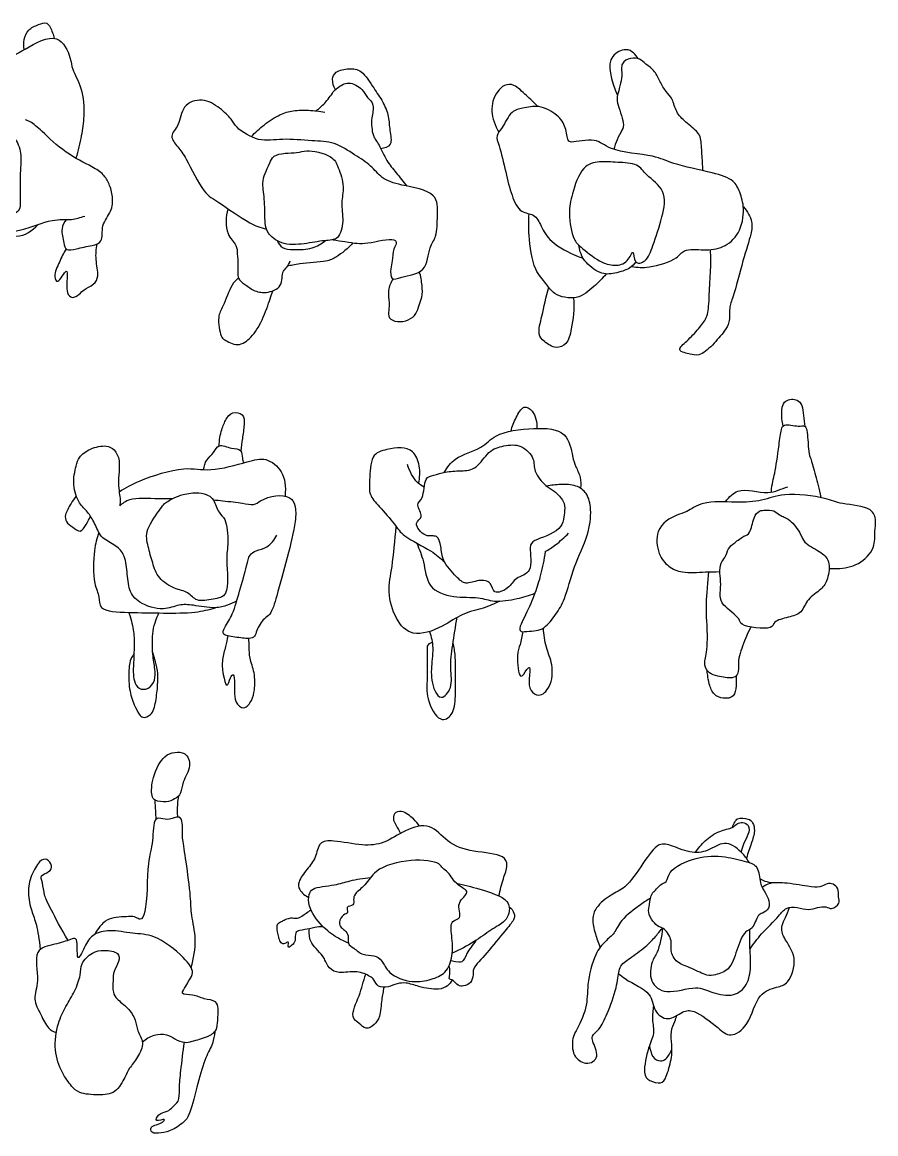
# Model space of a CAD drawing. Header units: millimetres. Extents: x 1.39 to 5.98, y 0.28 to 2.74.
# Drawn here: x 4.109 to 5.983, y 0.279 to 2.72 of the extents above; entities that cross this region are included whole.
import ezdxf

# ---------------------------------------------------------------- set-up
doc = ezdxf.new("R2010")
doc.units = ezdxf.units.MM

# ---------------------------------------------------------------- blocks, each defined once
blk = doc.blocks.new('pa37-5')
for points, knots in [([(4.4459, 1.0854), (4.4489, 1.0919), (4.4489, 1.1105), (4.4719, 1.143), (4.4583, 1.1761), (4.4324, 1.1751), (4.4079, 1.1683), (4.3827, 1.1212), (4.3813, 1.0801), (4.389, 1.0672), (4.4156, 1.0645), (4.4332, 1.0711), (4.4432, 1.0798), (4.4459, 1.0854)], [0, 0, 0, 0, 0.263, 0.592913, 0.877331, 1.12742, 1.38704, 1.770769, 2.107736, 2.295032, 2.558106, 2.7924, 3.020487, 3.020487, 3.020487, 3.020487]), ([(4.4413, 1.0789), (4.4394, 1.0683), (4.4381, 1.0467), (4.4389, 1.037), (4.4394, 1.0321)], [0, 0, 0, 0, 0.3027064, 0.506121, 0.506121, 0.506121, 0.506121]), ([(4.3892, 1.0701), (4.3899, 1.0621), (4.3909, 1.0461), (4.3914, 1.0336), (4.3915, 1.0273)], [0, 0, 0, 0, 0.2614477, 0.4925075, 0.4925075, 0.4925075, 0.4925075]), ([(4.4693, 0.7017), (4.4748, 0.7218), (4.4826, 0.7629), (4.4687, 0.8176), (4.4688, 0.8581), (4.4589, 0.9312), (4.4506, 0.9831), (4.45, 0.9929), (4.4523, 1.0391), (4.4238, 1.0266), (4.4102, 1.0274), (4.3848, 1.0343), (4.387, 0.974), (4.3713, 0.9341), (4.3737, 0.8279), (4.3586, 0.8038), (4.3476, 0.8141), (4.331, 0.8139), (4.2875, 0.8125), (4.2689, 0.7929), (4.2607, 0.7811), (4.2577, 0.7748)], [0, 0, 0, 0, 0.421585, 0.811355, 1.168492, 1.633725, 2.007332, 2.193764, 2.509693, 2.753281, 3.050991, 3.273237, 3.639044, 4.022529, 4.568602, 4.805165, 4.974945, 5.192607, 5.539109, 5.810378, 6.05348, 6.05348, 6.05348, 6.05348]), ([(4.199, 0.7616), (4.184, 0.7862), (4.1557, 0.8417), (4.1464, 0.8588), (4.1436, 0.8911), (4.1353, 0.9043), (4.1593, 0.9118), (4.1654, 0.9248), (4.1529, 0.9425), (4.1375, 0.9389), (4.117, 0.9048), (4.1087, 0.8666), (4.1191, 0.8235), (4.1296, 0.8001), (4.1357, 0.7641), (4.1381, 0.7415)], [0.013298, 0.013298, 0.013298, 0.013298, 0.092884, 0.185768, 0.278652, 0.371536, 0.464419, 0.557303, 0.650187, 0.743071, 0.835955, 0.928839, 1.021723, 1.114607, 1.207491, 1.207491, 1.207491, 1.207491]), ([(4.3622, 0.5389), (4.3696, 0.5455), (4.3869, 0.5554), (4.4158, 0.5569), (4.4328, 0.5449), (4.4553, 0.5356), (4.4719, 0.5406), (4.5054, 0.5485), (4.5271, 0.5633), (4.5271, 0.5862), (4.53, 0.6113), (4.5252, 0.6302), (4.4961, 0.6318), (4.4755, 0.6438), (4.4428, 0.6409), (4.4595, 0.6622), (4.4643, 0.6751), (4.4779, 0.6921), (4.4525, 0.728), (4.3894, 0.7758), (4.3415, 0.7755), (4.2921, 0.7864), (4.2534, 0.7763), (4.2385, 0.7552), (4.2183, 0.7092), (4.2198, 0.7487), (4.2183, 0.7687), (4.2021, 0.7625), (4.1704, 0.752), (4.1194, 0.7434), (4.1385, 0.6719), (4.1199, 0.6334), (4.1396, 0.5993), (4.1532, 0.5676), (4.1671, 0.5616), (4.1733, 0.5593)], [0, 0, 0, 0, 0.289529, 0.566294, 0.808947, 1.061751, 1.281962, 1.595232, 1.856731, 2.101807, 2.37299, 2.585816, 2.854241, 3.131423, 3.380924, 3.603012, 3.815622, 4.034652, 4.366182, 4.838821, 5.207238, 5.583614, 5.903338, 6.190945, 6.491169, 6.751228, 6.977139, 7.158942, 7.478849, 7.818672, 8.236443, 8.579194, 8.90118, 9.210322, 9.449218, 9.449218, 9.449218, 9.449218]), ([(4.3517, 0.5058), (4.3579, 0.5156), (4.3683, 0.5369), (4.3499, 0.5625), (4.3486, 0.5876), (4.3309, 0.6138), (4.3059, 0.6321), (4.2964, 0.6468), (4.2979, 0.6743), (4.2981, 0.6938), (4.312, 0.7143), (4.3115, 0.7367), (4.277, 0.7412), (4.2519, 0.7367), (4.2254, 0.7111), (4.2277, 0.6847), (4.2139, 0.6492), (4.1937, 0.6165), (4.1754, 0.5794), (4.1668, 0.5208), (4.1841, 0.4718), (4.2058, 0.4414), (4.2238, 0.4245), (4.2661, 0.4213), (4.3046, 0.4241), (4.3241, 0.4611), (4.333, 0.481), (4.3456, 0.4963), (4.3517, 0.5058)], [0, 0, 0, 0, 0.304877, 0.587346, 0.851073, 1.147291, 1.441741, 1.658737, 1.931729, 2.169596, 2.43051, 2.650721, 2.940812, 3.21738, 3.521316, 3.788658, 4.112531, 4.443631, 4.785661, 5.191013, 5.57469, 5.894342, 6.15031, 6.491379, 6.81463, 7.141384, 7.393281, 7.688574, 7.688574, 7.688574, 7.688574]), ([(4.521, 0.561), (4.5202, 0.5523), (4.5176, 0.5341), (4.4991, 0.503), (4.4844, 0.4491), (4.4681, 0.3847), (4.4582, 0.3652), (4.4282, 0.3436), (4.4052, 0.3387), (4.3818, 0.3363), (4.3774, 0.3552), (4.4065, 0.3585), (4.4147, 0.3727), (4.3876, 0.3597), (4.3979, 0.3832), (4.4177, 0.3843), (4.4282, 0.3959), (4.4442, 0.4083), (4.4427, 0.4378), (4.4469, 0.4768), (4.4514, 0.5174), (4.4544, 0.5379)], [0, 0, 0, 0, 0.271964, 0.585066, 0.993804, 1.424881, 1.671114, 1.977782, 2.249711, 2.482735, 2.653526, 2.932061, 3.075031, 3.291324, 3.490307, 3.737939, 3.946259, 4.154131, 4.425237, 4.765155, 5.185245, 5.185245, 5.185245, 5.185245])]:
    blk.add_open_spline(points, degree=3, knots=knots)
blk = doc.blocks.new('pa37-6')
for points, knots in [([(4.9813, 0.9545), (4.9775, 0.9602), (4.9691, 0.9703), (4.9438, 0.9907), (4.9237, 0.9837), (4.9232, 0.9666), (4.9307, 0.9559), (4.9364, 0.9443), (4.9397, 0.9387)], [0, 0, 0, 0, 0.269591, 0.597869, 0.839464, 1.061553, 1.276646, 1.538605, 1.538605, 1.538605, 1.538605]), ([(5.1554, 0.8014), (5.1587, 0.8139), (5.164, 0.8384), (5.1768, 0.868), (5.1659, 0.894), (5.0978, 0.8967), (5.0413, 0.9164), (5.0069, 0.964), (4.9483, 0.9468), (4.9044, 0.9153), (4.8559, 0.9103), (4.7954, 0.9238), (4.7591, 0.9215), (4.7548, 0.8841), (4.7346, 0.8607), (4.7142, 0.8334), (4.7159, 0.8141), (4.73, 0.8012), (4.7381, 0.7981)], [0, 0, 0, 0, 0.370018, 0.698944, 0.969601, 1.443265, 1.910455, 2.333122, 2.764775, 3.201371, 3.610891, 4.082454, 4.406041, 4.738583, 5.076962, 5.41457, 5.659929, 5.963104, 5.963104, 5.963104, 5.963104]), ([(5.0325, 0.8621), (5.0353, 0.859), (5.0463, 0.8536), (5.0612, 0.8237), (5.0976, 0.8104), (5.0586, 0.7877), (5.0777, 0.7499), (5.0481, 0.7489), (5.0525, 0.7113), (5.056, 0.6702), (5.0404, 0.6299), (5.0064, 0.6172), (4.9659, 0.6085), (4.912, 0.6286), (4.901, 0.6592), (4.8814, 0.6726), (4.8562, 0.6694), (4.8384, 0.6868), (4.8219, 0.6954), (4.8274, 0.7141), (4.8171, 0.7263), (4.8089, 0.7313), (4.8028, 0.7435), (4.8126, 0.761), (4.8269, 0.7631), (4.8177, 0.7792), (4.8391, 0.7788), (4.8357, 0.7938), (4.8388, 0.8074), (4.8649, 0.8249), (4.8827, 0.862), (4.9602, 0.8845), (5.0255, 0.8765), (5.0299, 0.8649), (5.0325, 0.8621)], [0, 0, 0, 0, 0.228345, 0.577302, 0.877944, 1.199529, 1.529028, 1.774142, 2.106108, 2.501493, 2.87294, 3.216068, 3.600061, 4.03322, 4.360464, 4.633343, 4.920825, 5.21229, 5.450761, 5.690411, 5.916873, 6.100214, 6.305443, 6.559529, 6.752903, 6.947107, 7.166611, 7.367926, 7.582983, 7.901705, 8.271531, 8.802953, 9.267041, 9.478145, 9.478145, 9.478145, 9.478145]), ([(4.8253, 0.6975), (4.8166, 0.701), (4.7992, 0.7096), (4.7655, 0.7335), (4.7361, 0.7765), (4.7381, 0.8041), (4.7454, 0.8208), (4.797, 0.8238), (4.8274, 0.8356), (4.8587, 0.84), (4.8738, 0.8417)], [0, 0, 0, 0, 0.314137, 0.697734, 1.12186, 1.420317, 1.648011, 2.056603, 2.411335, 2.812159, 2.812159, 2.812159, 2.812159]), ([(5.0623, 0.8291), (5.0798, 0.8261), (5.1105, 0.8171), (5.18, 0.7962), (5.1791, 0.7631), (5.1696, 0.744), (5.136, 0.7264), (5.102, 0.6993), (5.0698, 0.6831), (5.0533, 0.6759)], [0, 0, 0, 0, 0.432165, 0.911687, 1.211489, 1.476141, 1.832455, 2.229168, 2.665043, 2.665043, 2.665043, 2.665043]), ([(4.7698, 0.7333), (4.7637, 0.7336), (4.7508, 0.7328), (4.7403, 0.7287), (4.7187, 0.7258), (4.7067, 0.7214), (4.7103, 0.7026), (4.7023, 0.6934), (4.6939, 0.6868), (4.692, 0.6936), (4.6952, 0.6987), (4.6907, 0.7007), (4.6836, 0.6938), (4.6745, 0.6998), (4.6722, 0.7115), (4.669, 0.7216), (4.6672, 0.7417), (4.6791, 0.7446), (4.6856, 0.7499), (4.7032, 0.7547), (4.7136, 0.7495), (4.7329, 0.7642), (4.7395, 0.7682), (4.743, 0.7707)], [0, 0, 0, 0, 0.255348, 0.460853, 0.736515, 0.929896, 1.167995, 1.379177, 1.547068, 1.674271, 1.810679, 1.91182, 2.08498, 2.260115, 2.459421, 2.662364, 2.910966, 3.09588, 3.272658, 3.516874, 3.711849, 3.989923, 4.201889, 4.201889, 4.201889, 4.201889]), ([(5.1783, 0.7773), (5.183, 0.774), (5.1908, 0.7638), (5.1893, 0.7468), (5.1664, 0.7232), (5.1321, 0.6766), (5.0974, 0.6434), (5.0998, 0.6282), (5.0955, 0.6087), (5.0785, 0.6028), (5.065, 0.6026), (5.0565, 0.6179), (5.0418, 0.6176), (5.0511, 0.6306), (5.0462, 0.6479)], [0, 0, 0, 0, 0.271879, 0.520664, 0.883976, 1.397717, 1.834229, 2.075546, 2.349512, 2.614684, 2.841906, 3.102028, 3.294981, 3.568034, 3.568034, 3.568034, 3.568034]), ([(5.0527, 0.6168), (5.0504, 0.612), (5.0434, 0.6025), (5.0227, 0.5932), (4.9796, 0.6012), (4.9533, 0.6116), (4.9318, 0.6092), (4.9133, 0.6005), (4.8894, 0.5996), (4.882, 0.6178), (4.8721, 0.6253), (4.8432, 0.639), (4.8056, 0.6294), (4.7819, 0.6408), (4.7738, 0.6607), (4.7688, 0.67), (4.7538, 0.6859), (4.7405, 0.7009), (4.7384, 0.7202), (4.7397, 0.7292)], [0, 0, 0, 0, 0.238124, 0.511542, 0.901999, 1.220903, 1.486501, 1.758093, 2.029077, 2.271932, 2.479565, 2.805035, 3.172848, 3.463298, 3.726725, 3.922144, 4.193585, 4.461371, 4.770836, 4.770836, 4.770836, 4.770836]), ([(5.105, 0.7033), (5.0983, 0.6939), (5.0849, 0.6769), (5.0769, 0.6534), (5.0672, 0.6555), (5.0502, 0.6588)], [0, 0, 0, 0, 0.48233, 0.860431, 1.127779, 1.127779, 1.127779, 1.127779]), ([(4.9033, 0.6006), (4.9014, 0.5915), (4.8973, 0.5738), (4.8959, 0.5365), (4.8836, 0.5182), (4.8631, 0.506), (4.8493, 0.5224), (4.8272, 0.5351), (4.8516, 0.5846), (4.8581, 0.6135), (4.8632, 0.6291)], [0, 0, 0, 0, 0.314273, 0.671105, 0.949503, 1.209753, 1.465569, 1.732502, 2.141366, 2.557549, 2.557549, 2.557549, 2.557549])]:
    blk.add_open_spline(points, degree=3, knots=knots)
blk = doc.blocks.new('pa37-7')
for points, knots in [([(5.5874, 0.8965), (5.5932, 0.9059), (5.6074, 0.9232), (5.6387, 0.9455), (5.6687, 0.9491), (5.6781, 0.961), (5.6906, 0.9634), (5.7072, 0.9577), (5.7039, 0.9345), (5.6917, 0.9154), (5.689, 0.9031), (5.6878, 0.8971)], [0, 0, 0, 0, 0.348747, 0.722745, 1.046299, 1.26882, 1.477539, 1.704175, 1.973534, 2.265567, 2.524799, 2.524799, 2.524799, 2.524799]), ([(5.6689, 0.9522), (5.6697, 0.9562), (5.6735, 0.9637), (5.6793, 0.9735), (5.7036, 0.9717), (5.7143, 0.9631), (5.7187, 0.9428), (5.7101, 0.9178), (5.7029, 0.8956), (5.6991, 0.8843)], [0, 0, 0, 0, 0.229441, 0.437552, 0.743816, 0.98107, 1.262049, 1.610083, 1.955325, 1.955325, 1.955325, 1.955325]), ([(5.7056, 0.8744), (5.7015, 0.8814), (5.6926, 0.8937), (5.6554, 0.9271), (5.6194, 0.9005), (5.58, 0.8924), (5.5378, 0.9116), (5.5039, 0.9205), (5.4714, 0.871), (5.4354, 0.8179), (5.4019, 0.8056), (5.3675, 0.7772), (5.3596, 0.7497), (5.366, 0.7217), (5.3735, 0.6985), (5.3778, 0.6881)], [0, 0, 0, 0, 0.297326, 0.689971, 1.066232, 1.444785, 1.852574, 2.178816, 2.623918, 3.109507, 3.468668, 3.860833, 4.171709, 4.515217, 4.787073, 4.787073, 4.787073, 4.787073]), ([(5.492, 0.8061), (5.489, 0.8007), (5.4865, 0.7818), (5.4822, 0.7652), (5.4928, 0.7451), (5.507, 0.7323), (5.5209, 0.7301), (5.5377, 0.7022), (5.5303, 0.6814), (5.546, 0.6519), (5.5794, 0.644), (5.6115, 0.6242), (5.6315, 0.6278), (5.6648, 0.638), (5.6772, 0.6813), (5.6938, 0.7252), (5.7142, 0.727), (5.723, 0.7599), (5.7341, 0.763), (5.7515, 0.7734), (5.7483, 0.7967), (5.7347, 0.8172), (5.7292, 0.8297), (5.7263, 0.8685), (5.6983, 0.8766), (5.6507, 0.8895), (5.5908, 0.8898), (5.5267, 0.8587), (5.5262, 0.8312), (5.5093, 0.8275), (5.5001, 0.813), (5.494, 0.8097), (5.492, 0.8061)], [0, 0, 0, 0, 0.296891, 0.550296, 0.829951, 1.088122, 1.308398, 1.632084, 1.911216, 2.233908, 2.58936, 2.951762, 3.217884, 3.551757, 3.956902, 4.356981, 4.605987, 4.934064, 5.136373, 5.38744, 5.665177, 5.960859, 6.191728, 6.544435, 6.849765, 7.269959, 7.750165, 8.238337, 8.517757, 8.746898, 8.989394, 9.188683, 9.188683, 9.188683, 9.188683]), ([(5.7071, 0.6854), (5.7151, 0.6965), (5.7307, 0.7179), (5.7701, 0.7556), (5.785, 0.7768), (5.8113, 0.7775), (5.8358, 0.7688), (5.8549, 0.7765), (5.8741, 0.7789), (5.8858, 0.7702), (5.9061, 0.7845), (5.8999, 0.7989), (5.9025, 0.8179), (5.8898, 0.8283), (5.8756, 0.8292), (5.8602, 0.818), (5.8325, 0.8227), (5.7834, 0.8307), (5.7515, 0.8307), (5.7392, 0.8234), (5.734, 0.8196)], [0, 0, 0, 0, 0.388173, 0.832064, 1.130215, 1.423229, 1.728526, 1.99931, 2.257085, 2.474208, 2.739441, 2.965167, 3.221108, 3.449536, 3.667999, 3.916513, 4.231222, 4.664076, 5.002967, 5.2687, 5.2687, 5.2687, 5.2687]), ([(5.7586, 0.8298), (5.7524, 0.83), (5.7399, 0.8325), (5.7325, 0.8365), (5.7289, 0.8387)], [0, 0, 0, 0, 0.261185, 0.4751609, 0.4751609, 0.4751609, 0.4751609]), ([(5.4888, 0.7966), (5.4812, 0.7919), (5.4669, 0.7823), (5.4218, 0.7496), (5.4111, 0.7191), (5.3878, 0.7014), (5.3649, 0.6732), (5.3478, 0.6056), (5.3517, 0.5571), (5.3252, 0.5044), (5.3166, 0.4894), (5.3155, 0.4487), (5.3451, 0.4306), (5.3628, 0.4363), (5.373, 0.4489), (5.3681, 0.4661), (5.3613, 0.4821), (5.3588, 0.4944), (5.3785, 0.5089), (5.3943, 0.5439), (5.4146, 0.5975), (5.4188, 0.6364), (5.4243, 0.6517), (5.453, 0.6707), (5.4843, 0.6944), (5.504, 0.7173), (5.5113, 0.7262), (5.5146, 0.7306)], [0, 0, 0, 0, 0.312793, 0.755426, 1.095908, 1.409165, 1.770804, 2.266651, 2.703194, 3.148529, 3.407839, 3.770896, 4.102749, 4.349567, 4.575867, 4.823898, 5.079113, 5.274073, 5.551242, 5.928637, 6.395221, 6.766426, 6.997633, 7.342669, 7.732392, 8.060276, 8.305883, 8.305883, 8.305883, 8.305883]), ([(5.4186, 0.6304), (5.423, 0.6266), (5.4455, 0.6092), (5.4928, 0.592), (5.4937, 0.5482), (5.527, 0.5232), (5.5588, 0.5489), (5.5859, 0.5524), (5.6366, 0.5125), (5.6638, 0.4878), (5.7079, 0.5183), (5.7214, 0.5879), (5.7654, 0.6008), (5.7936, 0.608), (5.8136, 0.6673), (5.7803, 0.7074), (5.7731, 0.7357), (5.7883, 0.7596), (5.7936, 0.776)], [5.324287, 5.324287, 5.324287, 5.324287, 5.45307, 5.947331, 6.331902, 6.686993, 7.057338, 7.370746, 7.864879, 8.22071, 8.629944, 9.142951, 9.536959, 9.860681, 10.316372, 10.754549, 11.082762, 11.441341, 11.441341, 11.441341, 11.441341]), ([(5.5146, 0.7306), (5.5136, 0.7126), (5.5054, 0.6763), (5.49, 0.6581), (5.4842, 0.6112), (5.524, 0.5815), (5.5889, 0.6069), (5.6235, 0.5874), (5.6724, 0.578), (5.7026, 0.6056), (5.7102, 0.6458), (5.706, 0.6931), (5.7067, 0.716), (5.7069, 0.7274)], [0, 0, 0, 0, 0.443444, 0.743042, 1.129073, 1.513949, 1.996162, 2.374253, 2.782285, 3.143055, 3.524853, 3.940365, 4.29431, 4.29431, 4.29431, 4.29431]), ([(5.4952, 0.5603), (5.4938, 0.5503), (5.491, 0.5304), (5.4984, 0.4984), (5.4841, 0.4723), (5.4706, 0.4105), (5.4853, 0.3946), (5.512, 0.3869), (5.5236, 0.4019), (5.5363, 0.4469), (5.5357, 0.4746), (5.5316, 0.5026), (5.5422, 0.5254), (5.545, 0.5346), (5.5467, 0.539)], [0, 0, 0, 0, 0.332449, 0.667262, 0.998974, 1.359624, 1.624247, 1.921831, 2.165537, 2.449515, 2.766765, 3.089157, 3.384874, 3.611905, 3.611905, 3.611905, 3.611905]), ([(5.4861, 0.4716), (5.4877, 0.4652), (5.4916, 0.4439), (5.5103, 0.4374), (5.5225, 0.4403), (5.5332, 0.4589), (5.5357, 0.4638)], [0.0157348, 0.0157348, 0.0157348, 0.0157348, 0.26598, 0.5265174, 0.7354679, 0.9788248, 0.9788248, 0.9788248, 0.9788248])]:
    blk.add_open_spline(points, degree=3, knots=knots)
blk = doc.blocks.new('pa37-12')
for points, knots in [([(4.5414, 1.7898), (4.5416, 1.8017), (4.5458, 1.8253), (4.5559, 1.848), (4.5689, 1.8659), (4.5967, 1.861), (4.597, 1.8349), (4.592, 1.806), (4.59, 1.7878), (4.5888, 1.7786)], [0, 0, 0, 0, 0.329204, 0.605212, 0.850419, 1.104086, 1.363487, 1.666498, 1.955506, 1.955506, 1.955506, 1.955506]), ([(4.5801, 1.4493), (4.5737, 1.4455), (4.5594, 1.4391), (4.5318, 1.4312), (4.4846, 1.4403), (4.453, 1.4426), (4.4188, 1.4261), (4.3643, 1.4426), (4.3421, 1.4722), (4.3396, 1.5129), (4.3347, 1.5527), (4.3111, 1.574), (4.2798, 1.5876), (4.269, 1.6201), (4.2528, 1.6451), (4.2323, 1.6634), (4.2181, 1.7036), (4.2267, 1.745), (4.2329, 1.7661), (4.2582, 1.785), (4.2932, 1.7924), (4.3126, 1.782), (4.326, 1.7558), (4.3171, 1.708), (4.3254, 1.6717), (4.3235, 1.6624), (4.323, 1.6581)], [0, 0, 0, 0, 0.260847, 0.553642, 0.933031, 1.241307, 1.571029, 1.972492, 2.296982, 2.645596, 2.988702, 3.289615, 3.602565, 3.917071, 4.21552, 4.500027, 4.853521, 5.208394, 5.460811, 5.76219, 6.086159, 6.329164, 6.612249, 6.999675, 7.330714, 7.52852, 7.52852, 7.52852, 7.52852]), ([(4.5072, 1.7377), (4.5083, 1.7449), (4.5123, 1.76), (4.5305, 1.7733), (4.5392, 1.7963), (4.5677, 1.7825), (4.5917, 1.7837), (4.5914, 1.7623), (4.5942, 1.756), (4.5953, 1.7524)], [0, 0, 0, 0, 0.257702, 0.518538, 0.758343, 1.045401, 1.297083, 1.521724, 1.704656, 1.704656, 1.704656, 1.704656]), ([(4.3218, 1.6891), (4.3365, 1.6982), (4.3652, 1.7149), (4.4655, 1.7469), (4.5204, 1.7312), (4.6021, 1.7543), (4.644, 1.7663), (4.684, 1.7348), (4.6882, 1.7005), (4.6861, 1.6793)], [0, 0, 0, 0, 0.396407, 0.944731, 1.369141, 1.86554, 2.22181, 2.58363, 2.967256, 2.967256, 2.967256, 2.967256]), ([(4.412, 1.6507), (4.4049, 1.6405), (4.3773, 1.6057), (4.385, 1.569), (4.3952, 1.5327), (4.406, 1.499), (4.4436, 1.4742), (4.474, 1.4704), (4.4914, 1.4451), (4.5281, 1.4538), (4.5667, 1.4586), (4.5545, 1.541), (4.5626, 1.5741), (4.5579, 1.6305), (4.5391, 1.6415), (4.5308, 1.6717), (4.5175, 1.6818), (4.4968, 1.6887), (4.4612, 1.6839), (4.4437, 1.6759), (4.4196, 1.6638), (4.4159, 1.6565), (4.412, 1.6507)], [0, 0, 0, 0, 0.377251, 0.716666, 1.053189, 1.380763, 1.690325, 1.985337, 2.267179, 2.592074, 2.895007, 3.358373, 3.711157, 4.101024, 4.351366, 4.646767, 4.86457, 5.11816, 5.443132, 5.694814, 5.966748, 6.178818, 6.178818, 6.178818, 6.178818]), ([(4.5282, 1.6713), (4.5356, 1.6705), (4.5594, 1.6679), (4.5898, 1.6653), (4.6179, 1.6579), (4.6441, 1.6796), (4.6907, 1.6865), (4.7101, 1.6608), (4.7099, 1.6207), (4.691, 1.5437), (4.6691, 1.4645), (4.6556, 1.4184), (4.6396, 1.4122), (4.6225, 1.3851), (4.6213, 1.3701), (4.6056, 1.365), (4.5776, 1.37), (4.5455, 1.3732), (4.5543, 1.3929), (4.5732, 1.4215), (4.5855, 1.4704), (4.6022, 1.5241), (4.6066, 1.5507), (4.6229, 1.5608), (4.6481, 1.5649), (4.6631, 1.5833), (4.6681, 1.5934)], [1.490446, 1.490446, 1.490446, 1.490446, 1.644143, 2.004132, 2.256284, 2.476655, 3.315838, 3.618669, 3.951995, 4.445643, 4.960889, 5.320734, 5.53873, 5.84316, 6.047606, 6.246533, 6.553874, 6.834716, 7.041999, 7.365637, 7.763749, 8.180331, 8.455299, 8.67943, 8.952735, 9.272265, 9.272265, 9.272265, 9.272265]), ([(4.2276, 1.6792), (4.2235, 1.6742), (4.2158, 1.6636), (4.2091, 1.6503), (4.2025, 1.6384), (4.204, 1.6215), (4.2198, 1.6122), (4.2369, 1.5963), (4.25, 1.6185), (4.2564, 1.6288), (4.2589, 1.6351)], [0, 0, 0, 0, 0.243716, 0.456625, 0.657437, 0.867749, 1.104924, 1.339651, 1.585061, 1.832705, 1.832705, 1.832705, 1.832705]), ([(4.323, 1.6581), (4.3296, 1.6637), (4.3444, 1.6776), (4.3964, 1.6738), (4.4307, 1.6743), (4.4412, 1.6745)], [0, 0, 0, 0, 0.2812471, 0.7219117, 0.9210735, 0.9210735, 0.9210735, 0.9210735]), ([(4.2771, 1.5997), (4.2728, 1.5866), (4.2656, 1.5612), (4.2639, 1.4875), (4.2798, 1.46), (4.2759, 1.4263), (4.3478, 1.4235), (4.4168, 1.4225), (4.4881, 1.4222), (4.5188, 1.43), (4.5337, 1.4343)], [0, 0, 0, 0, 0.354175, 0.817937, 1.129175, 1.396254, 1.822952, 2.304725, 2.763146, 3.13818, 3.13818, 3.13818, 3.13818]), ([(4.3426, 1.424), (4.3472, 1.4117), (4.3538, 1.3851), (4.3559, 1.3508), (4.3518, 1.2937), (4.3542, 1.2744), (4.3635, 1.254), (4.3874, 1.2545), (4.4018, 1.2752), (4.4006, 1.3006), (4.3946, 1.3321), (4.394, 1.3822), (4.4021, 1.4055), (4.4065, 1.4173), (4.409, 1.4227)], [0, 0, 0, 0, 0.344757, 0.678305, 1.089593, 1.337668, 1.576745, 1.819681, 2.081274, 2.351615, 2.669218, 3.057869, 3.330793, 3.563458, 3.563458, 3.563458, 3.563458]), ([(4.5607, 1.3721), (4.5588, 1.3644), (4.5556, 1.349), (4.5473, 1.3194), (4.5485, 1.2917), (4.5585, 1.253), (4.5649, 1.2806), (4.5741, 1.2923), (4.5754, 1.2658), (4.5751, 1.2516), (4.5749, 1.2264), (4.5965, 1.2076), (4.6145, 1.2316), (4.6197, 1.254), (4.6208, 1.2919), (4.6072, 1.3225), (4.6079, 1.3475), (4.6068, 1.3604), (4.6064, 1.3668)], [0, 0, 0, 0, 0.268198, 0.566657, 0.879885, 1.156, 1.388693, 1.552752, 1.79301, 2.02108, 2.291001, 2.54323, 2.807859, 3.079494, 3.414236, 3.733112, 4.003655, 4.244537, 4.244537, 4.244537, 4.244537]), ([(4.3543, 1.3326), (4.3461, 1.3221), (4.342, 1.2995), (4.3428, 1.256), (4.3533, 1.2221), (4.365, 1.2005), (4.3733, 1.191), (4.3949, 1.1977), (4.4031, 1.229), (4.4066, 1.2648), (4.4077, 1.2897), (4.4021, 1.3155), (4.398, 1.329), (4.3955, 1.3356)], [0, 0, 0, 0, 0.290777, 0.681979, 1.023065, 1.302478, 1.490565, 1.73228, 2.053652, 2.404026, 2.693304, 2.985144, 3.251035, 3.251035, 3.251035, 3.251035])]:
    blk.add_open_spline(points, degree=3, knots=knots)
blk = doc.blocks.new('pa37-13')
for points, knots in [([(5.1823, 1.8221), (5.1846, 1.8326), (5.1926, 1.8505), (5.2086, 1.8807), (5.2328, 1.8678), (5.2405, 1.8412), (5.2388, 1.8282)], [0, 0, 0, 0, 0.311435, 0.603772, 0.845775, 1.191571, 1.191571, 1.191571, 1.191571]), ([(5.0356, 1.7314), (5.0424, 1.7425), (5.0566, 1.7661), (5.1203, 1.7827), (5.1465, 1.8184), (5.2316, 1.831), (5.3069, 1.8259), (5.3167, 1.767), (5.3237, 1.7446), (5.3363, 1.7206), (5.3357, 1.7047), (5.3345, 1.697)], [0, 0, 0, 0, 0.343103, 0.772029, 1.130082, 1.634366, 2.08811, 2.475676, 2.749531, 3.027115, 3.292544, 3.292544, 3.292544, 3.292544]), ([(4.9794, 1.707), (4.982, 1.7201), (4.9836, 1.7465), (4.964, 1.7912), (4.9188, 1.7844), (4.873, 1.7723), (4.8725, 1.7144), (4.8692, 1.6817), (4.8941, 1.656), (4.9271, 1.6178), (4.9458, 1.5892), (5.0084, 1.5607), (5.0269, 1.543), (5.0368, 1.5342)], [0, 0, 0, 0, 0.349202, 0.696224, 1.350979, 1.714234, 2.107338, 2.417905, 2.736517, 3.12471, 3.451304, 3.895838, 4.242796, 4.242796, 4.242796, 4.242796]), ([(4.9869, 1.6762), (4.9836, 1.6687), (4.9704, 1.6617), (4.9934, 1.6324), (4.9656, 1.6215), (4.9935, 1.5859), (5.0219, 1.5969), (5.0292, 1.5666), (5.0306, 1.5367), (5.0613, 1.5028), (5.0823, 1.4831), (5.1105, 1.4968), (5.1409, 1.4921), (5.1422, 1.4612), (5.1793, 1.4763), (5.1909, 1.5016), (5.2328, 1.51), (5.2208, 1.5675), (5.2322, 1.5851), (5.2963, 1.5996), (5.3004, 1.6476), (5.3003, 1.6679), (5.2771, 1.6921), (5.2581, 1.7002), (5.2305, 1.7335), (5.2353, 1.7622), (5.2056, 1.7947), (5.1665, 1.7906), (5.1333, 1.7812), (5.1067, 1.7361), (5.0706, 1.7349), (5.0396, 1.7335), (5.0138, 1.7253), (4.9902, 1.7204), (4.9918, 1.6871), (4.9869, 1.6762)], [0, 0, 0, 0, 0.241116, 0.521482, 0.754489, 1.069744, 1.338336, 1.606056, 1.913506, 2.281657, 2.559779, 2.854245, 3.135448, 3.38544, 3.681901, 3.975933, 4.292738, 4.677937, 4.91712, 5.337514, 5.692675, 5.939913, 6.241522, 6.501296, 6.845258, 7.135575, 7.472524, 7.809681, 8.128446, 8.432932, 8.754393, 9.115075, 9.403489, 9.644436, 9.996505, 9.996505, 9.996505, 9.996505]), ([(4.9916, 1.6988), (4.9863, 1.7018), (4.9751, 1.7077), (4.9584, 1.7344), (4.9551, 1.7491)], [0, 0, 0, 0, 0.2356658, 0.605131, 0.605131, 0.605131, 0.605131]), ([(5.2575, 1.5575), (5.255, 1.5404), (5.248, 1.5066), (5.2352, 1.4654), (5.2169, 1.4225), (5.1937, 1.3796), (5.2182, 1.3824), (5.2377, 1.3833), (5.2569, 1.389), (5.2823, 1.4202), (5.3021, 1.4543), (5.3193, 1.5263), (5.353, 1.5905), (5.3598, 1.6482), (5.3508, 1.6863), (5.3256, 1.7046), (5.2909, 1.7054), (5.2705, 1.7035), (5.2603, 1.7014)], [0, 0, 0, 0, 0.395239, 0.754812, 1.149773, 1.483414, 1.695274, 1.946837, 2.185797, 2.52426, 2.873711, 3.34345, 3.818963, 4.23353, 4.565589, 4.856651, 5.175628, 5.482747, 5.482747, 5.482747, 5.482747]), ([(5.157, 1.4487), (5.1453, 1.4428), (5.1219, 1.4318), (5.0772, 1.424), (5.0287, 1.3887), (4.9644, 1.3676), (4.9272, 1.4083), (4.9099, 1.4706), (4.9228, 1.5248), (4.9273, 1.5829), (4.9304, 1.612)], [0, 0, 0, 0, 0.344741, 0.707366, 1.044295, 1.487591, 1.883175, 2.300061, 2.714098, 3.229076, 3.229076, 3.229076, 3.229076]), ([(5.2575, 1.5575), (5.2655, 1.5621), (5.2812, 1.5723), (5.2999, 1.5888), (5.3085, 1.5979)], [0, 0, 0, 0, 0.2908614, 0.6267383, 0.6267383, 0.6267383, 0.6267383]), ([(4.9756, 1.5759), (4.9805, 1.5624), (4.9926, 1.5366), (4.9966, 1.4762), (5.0563, 1.4542), (5.1104, 1.4594), (5.1452, 1.4451), (5.1964, 1.4535), (5.2219, 1.4611), (5.2346, 1.4661)], [0, 0, 0, 0, 0.362144, 0.767195, 1.179649, 1.58368, 1.916373, 2.304043, 2.65596, 2.65596, 2.65596, 2.65596]), ([(5.0035, 1.382), (5.0071, 1.3701), (5.013, 1.3462), (5.0062, 1.3003), (5.0079, 1.2752), (5.0136, 1.2517), (5.0294, 1.2294), (5.056, 1.2603), (5.047, 1.3023), (5.0545, 1.3528), (5.0601, 1.393), (5.0642, 1.4132)], [0, 0, 0, 0, 0.335906, 0.706515, 0.983383, 1.256586, 1.498482, 1.794106, 2.152516, 2.546171, 2.97841, 2.97841, 2.97841, 2.97841]), ([(5.208, 1.3816), (5.2061, 1.3722), (5.2028, 1.3515), (5.1931, 1.3337), (5.2009, 1.2668), (5.2156, 1.2992), (5.2265, 1.3074), (5.2203, 1.2764), (5.223, 1.2522), (5.2441, 1.2359), (5.2719, 1.2605), (5.2756, 1.3101), (5.2577, 1.3463), (5.2545, 1.3756), (5.2534, 1.3899)], [0, 0, 0, 0, 0.295114, 0.573125, 0.935293, 1.189867, 1.347418, 1.632911, 1.911769, 2.156627, 2.457103, 2.836962, 3.187197, 3.548107, 3.548107, 3.548107, 3.548107]), ([(5.0093, 1.3574), (5.0059, 1.3567), (4.9967, 1.3544), (4.9986, 1.33), (4.9987, 1.2778), (4.995, 1.2366), (5.0231, 1.1794), (5.0572, 1.1981), (5.061, 1.2414), (5.0596, 1.2865), (5.061, 1.3284), (5.0571, 1.3475), (5.055, 1.3567)], [0, 0, 0, 0, 0.175077, 0.42664, 0.825774, 1.197946, 1.59412, 1.870484, 2.22438, 2.602868, 2.956047, 3.249781, 3.249781, 3.249781, 3.249781])]:
    blk.add_open_spline(points, degree=3, knots=knots)
blk = doc.blocks.new('pa37-14')
for points, knots in [([(5.7797, 1.8335), (5.7786, 1.8382), (5.7768, 1.8499), (5.7758, 1.8728), (5.7856, 1.8928), (5.8109, 1.8932), (5.8227, 1.879), (5.8238, 1.8555), (5.8269, 1.8401), (5.8278, 1.8324)], [0.091516, 0.091516, 0.091516, 0.091516, 0.28803, 0.556172, 0.740238, 1.032337, 1.240949, 1.491807, 1.759801, 1.759801, 1.759801, 1.759801]), ([(5.7539, 1.688), (5.7555, 1.7082), (5.7621, 1.727), (5.7687, 1.777), (5.7756, 1.8265), (5.7813, 1.8396), (5.8129, 1.8308), (5.8277, 1.8359), (5.8336, 1.8214), (5.8352, 1.7739), (5.8378, 1.7707), (5.8515, 1.725), (5.8583, 1.6964), (5.8624, 1.6761)], [0.062653, 0.062653, 0.062653, 0.062653, 0.536347, 1.096162, 1.365435, 1.557845, 1.887255, 2.107849, 2.308014, 2.72009, 3.16067, 3.571976, 3.96395, 3.96395, 3.96395, 3.96395]), ([(5.881, 1.5205), (5.8869, 1.5202), (5.9078, 1.5197), (5.947, 1.5264), (5.9829, 1.564), (5.9801, 1.6021), (5.9847, 1.625), (5.9757, 1.6573), (5.9062, 1.6606), (5.8735, 1.6767), (5.7813, 1.6881), (5.7338, 1.668), (5.6967, 1.6656), (5.6753, 1.666), (5.6515, 1.6663), (5.6043, 1.6704), (5.5688, 1.6436), (5.5423, 1.6376), (5.4979, 1.6121), (5.5038, 1.5521), (5.5269, 1.5237), (5.5585, 1.5093), (5.6047, 1.513), (5.6294, 1.5132), (5.6409, 1.5135)], [4.537407, 4.537407, 4.537407, 4.537407, 4.67789, 5.063182, 5.446045, 5.777833, 6.045465, 6.330662, 6.767054, 7.124341, 7.643337, 8.044139, 8.464963, 8.464963, 8.464963, 8.930937, 9.289024, 9.573958, 10.108771, 10.510776, 10.847535, 11.163134, 11.557903, 11.809389, 11.809389, 11.809389, 11.809389]), ([(5.653, 1.6666), (5.6622, 1.6788), (5.6851, 1.702), (5.748, 1.6775), (5.7758, 1.6965), (5.7904, 1.6995)], [0.052035, 0.052035, 0.052035, 0.052035, 0.308255, 0.779356, 1.173479, 1.173479, 1.173479, 1.173479]), ([(5.6601, 1.5637), (5.6567, 1.5581), (5.6533, 1.5436), (5.6415, 1.5328), (5.6401, 1.5094), (5.6442, 1.4857), (5.6401, 1.4601), (5.646, 1.4382), (5.687, 1.4117), (5.6827, 1.3933), (5.7575, 1.3835), (5.7582, 1.4056), (5.792, 1.4131), (5.8218, 1.4217), (5.8317, 1.455), (5.8644, 1.4731), (5.8788, 1.4969), (5.8846, 1.5375), (5.8608, 1.5588), (5.8247, 1.5756), (5.8201, 1.5955), (5.7944, 1.631), (5.7715, 1.6358), (5.7603, 1.6492), (5.7408, 1.6485), (5.7272, 1.6481), (5.7143, 1.6342), (5.7084, 1.5958), (5.6941, 1.5929), (5.6723, 1.5761), (5.6632, 1.569), (5.6601, 1.5637)], [0, 0, 0, 0, 0.252835, 0.469687, 0.728801, 1.005709, 1.281444, 1.543108, 1.912433, 2.119857, 2.557258, 2.772297, 3.082594, 3.386927, 3.697224, 4.027322, 4.319727, 4.65594, 4.961499, 5.302826, 5.54035, 5.828815, 6.097416, 6.318532, 6.555287, 6.75538, 6.991851, 7.253123, 7.459416, 7.706882, 7.940503, 7.940503, 7.940503, 7.940503]), ([(5.709, 1.3917), (5.6967, 1.3677), (5.6884, 1.3447), (5.681, 1.319), (5.6823, 1.3039), (5.6804, 1.286), (5.668, 1.2778), (5.6359, 1.2838), (5.6175, 1.2891), (5.604, 1.3092), (5.6143, 1.3355), (5.6137, 1.3881), (5.6097, 1.4403), (5.6165, 1.5129)], [1.169589, 1.169589, 1.169589, 1.169589, 2.641354, 3.491839, 4.146923, 4.813003, 5.398401, 6.327599, 7.063856, 7.794264, 8.673474, 9.866426, 10.508709, 10.508709, 10.508709, 10.508709]), ([(5.6765, 1.2843), (5.6774, 1.2771), (5.6766, 1.2633), (5.6739, 1.2366), (5.6476, 1.2337), (5.6266, 1.242), (5.6167, 1.2664), (5.6143, 1.2861), (5.6129, 1.2939), (5.6124, 1.2977)], [0, 0, 0, 0, 0.75714, 1.53278, 2.292812, 3.043433, 3.854716, 4.577667, 5.12493, 5.12493, 5.12493, 5.12493])]:
    blk.add_open_spline(points, degree=3, knots=knots)
blk = doc.blocks.new('pa37-18')
for points, knots in [([(4.1129, 2.7106), (4.1118, 2.7178), (4.1124, 2.7326), (4.1207, 2.7559), (4.1442, 2.7652), (4.1651, 2.7737), (4.1743, 2.7518), (4.1783, 2.7394), (4.1793, 2.7354)], [0, 0, 0, 0, 0.26253, 0.530133, 0.809276, 1.047469, 1.323775, 1.457217, 1.457217, 1.457217, 1.457217]), ([(3.8728, 2.5986), (3.8802, 2.6083), (3.897, 2.6267), (3.9225, 2.6515), (3.9652, 2.6709), (4.0187, 2.6714), (4.0331, 2.6878), (4.0591, 2.6211), (4.0689, 2.6869), (4.1139, 2.7104), (4.1882, 2.7543), (4.2166, 2.692), (4.2172, 2.6674), (4.2427, 2.6255), (4.2459, 2.5645), (4.2394, 2.5217), (4.2318, 2.4883), (4.2268, 2.4722)], [0, 0, 0, 0, 0.339417, 0.669806, 1.05627, 1.460371, 1.680368, 1.963628, 2.220114, 2.637531, 3.114111, 3.512955, 3.798047, 4.177984, 4.614004, 4.985612, 5.38292, 5.38292, 5.38292, 5.38292]), ([(3.9456, 2.5676), (3.9231, 2.5669), (3.8805, 2.5872), (3.8689, 2.6025), (3.87, 2.626), (3.8588, 2.645), (3.8387, 2.6582), (3.8054, 2.6554), (3.7846, 2.6408), (3.7483, 2.6367), (3.7329, 2.5801), (3.7595, 2.5404), (3.7697, 2.5188), (3.7886, 2.4586), (3.8159, 2.4471), (3.8271, 2.4247), (3.8384, 2.3963), (3.8369, 2.3606), (3.8508, 2.3154), (3.9053, 2.2947), (3.9303, 2.2771), (3.9947, 2.2913), (4.0329, 2.3099), (4.1073, 2.3085), (4.1721, 2.3405), (4.2163, 2.3352), (4.237, 2.3418), (4.2468, 2.3449)], [0, 0, 0, 0, 0.460083, 0.697406, 0.956722, 1.214271, 1.481444, 1.794103, 2.076278, 2.391817, 2.789218, 3.163306, 3.449256, 3.880915, 4.175306, 4.444847, 4.750993, 5.085034, 5.456084, 5.868243, 6.177117, 6.611875, 6.98581, 7.46033, 7.935524, 8.299318, 8.609886, 8.609886, 8.609886, 8.609886]), ([(4.2061, 2.3373), (4.2015, 2.3314), (4.1925, 2.3175), (4.2004, 2.2875), (4.204, 2.2677), (4.2296, 2.2736), (4.261, 2.2802), (4.2881, 2.2867), (4.2807, 2.3262), (4.3063, 2.3538), (4.309, 2.3875), (4.3007, 2.4156), (4.2876, 2.4379), (4.2608, 2.4548), (4.2027, 2.4828), (4.1551, 2.5289), (4.128, 2.5526), (4.1196, 2.555), (4.1159, 2.5562)], [0, 0, 0, 0, 0.266482, 0.576141, 0.79926, 1.057698, 1.389318, 1.652064, 1.973618, 2.310924, 2.628648, 2.929923, 3.205707, 3.513762, 3.96495, 4.431068, 4.755585, 4.945333, 4.945333, 4.945333, 4.945333]), ([(3.9703, 2.5247), (3.9622, 2.5209), (3.9493, 2.509), (3.9399, 2.4693), (3.9526, 2.4228), (3.948, 2.3863), (3.9591, 2.3533), (3.9748, 2.3373), (4.0154, 2.327), (4.0533, 2.3262), (4.0732, 2.3444), (4.1052, 2.3533), (4.1045, 2.3818), (4.1038, 2.4466), (4.1087, 2.4865), (4.0905, 2.5237), (4.06, 2.5347), (4.0318, 2.5405), (4.0046, 2.5333), (3.9799, 2.5291), (3.9703, 2.5247)], [0, 0, 0, 0, 0.271322, 0.610131, 0.988522, 1.3218, 1.634448, 1.875602, 2.214828, 2.552577, 2.809373, 3.097263, 3.368133, 3.809791, 4.163404, 4.494498, 4.798805, 5.086987, 5.377156, 5.700542, 5.700542, 5.700542, 5.700542]), ([(4.0568, 2.3086), (4.0698, 2.3057), (4.1094, 2.2938), (4.1303, 2.3131), (4.1441, 2.3264)], [2.2161341, 2.2161341, 2.2161341, 2.2161341, 2.4430657, 2.867518, 2.867518, 2.867518, 2.867518]), ([(3.8916, 2.2994), (3.8885, 2.2913), (3.8858, 2.2726), (3.8962, 2.2466), (3.933, 2.215), (3.9899, 2.2304), (4.0055, 2.2592), (4.011, 2.2922), (4.0165, 2.3012)], [0, 0, 0, 0, 0.28659, 0.576705, 0.949158, 1.35473, 1.676558, 1.90891, 1.90891, 1.90891, 1.90891]), ([(3.8884, 2.2707), (3.8809, 2.2579), (3.868, 2.2323), (3.8391, 2.1817), (3.8429, 2.1438), (3.8538, 2.1037), (3.8885, 2.1034), (3.9243, 2.1208), (3.9309, 2.1626), (3.944, 2.1988), (3.9508, 2.217), (3.9532, 2.2231)], [0, 0, 0, 0, 0.373311, 0.791855, 1.13975, 1.474005, 1.775391, 2.112976, 2.467617, 2.840482, 3.034517, 3.034517, 3.034517, 3.034517]), ([(4.2051, 2.2731), (4.1995, 2.2638), (4.191, 2.2446), (4.177, 2.2156), (4.1867, 2.1916), (4.2076, 2.2344), (4.2084, 2.2081), (4.2041, 2.1776), (4.2182, 2.1621), (4.235, 2.1733), (4.2437, 2.1843), (4.267, 2.1937), (4.2785, 2.214), (4.2688, 2.2501), (4.2717, 2.2724), (4.2733, 2.2837)], [0, 0, 0, 0, 0.32005, 0.641775, 0.838647, 1.139123, 1.336591, 1.664383, 1.883554, 2.111427, 2.326731, 2.598217, 2.85462, 3.188834, 3.516918, 3.516918, 3.516918, 3.516918])]:
    blk.add_open_spline(points, degree=3, knots=knots)
blk = doc.blocks.new('pa37-19')
for points, knots in [([(4.7971, 2.6225), (4.7925, 2.629), (4.7879, 2.6456), (4.7968, 2.6637), (4.8269, 2.6701), (4.8564, 2.6661), (4.8807, 2.6254), (4.9013, 2.5971), (4.9149, 2.5634), (4.9147, 2.5343), (4.9237, 2.4996), (4.9041, 2.494), (4.8966, 2.4927)], [0, 0, 0, 0, 0.266937, 0.494614, 0.786927, 1.075372, 1.440864, 1.773107, 2.093708, 2.397184, 2.697126, 2.957017, 2.957017, 2.957017, 2.957017]), ([(4.7921, 2.6182), (4.7949, 2.6207), (4.8056, 2.6299), (4.8248, 2.6434), (4.8572, 2.6246), (4.8657, 2.6052), (4.8841, 2.5902), (4.8749, 2.5606), (4.8765, 2.5404), (4.8785, 2.5204), (4.894, 2.5011), (4.9083, 2.4656), (4.9302, 2.4406), (4.9457, 2.4205), (4.9538, 2.4109)], [1.870954, 1.870954, 1.870954, 1.870954, 1.977834, 2.265109, 2.576272, 2.829929, 3.077572, 3.367744, 3.617763, 3.854225, 4.123357, 4.459797, 4.777972, 5.114063, 5.114063, 5.114063, 5.114063]), ([(4.7544, 2.576), (4.7611, 2.5812), (4.7738, 2.5927), (4.7866, 2.6093), (4.7921, 2.6182)], [0, 0, 0, 0, 0.2766294, 0.5824363, 0.5824363, 0.5824363, 0.5824363]), ([(4.7907, 2.2931), (4.8007, 2.2916), (4.8356, 2.2862), (4.8613, 2.2811), (4.926, 2.2999), (4.932, 2.284), (4.9227, 2.2726), (4.9223, 2.2456), (4.9191, 2.2357), (4.9183, 2.2289), (4.9176, 2.2214), (4.9178, 2.201), (4.9438, 2.214), (4.9984, 2.2185), (5.0012, 2.2776), (5.0204, 2.2996), (5.0202, 2.3465), (5.023, 2.3999), (4.941, 2.4116), (4.8982, 2.426), (4.8753, 2.4574), (4.8384, 2.4789), (4.7949, 2.5096), (4.7446, 2.5093), (4.6806, 2.5167), (4.6292, 2.5057), (4.5781, 2.5379), (4.569, 2.5586), (4.5427, 2.5833), (4.5056, 2.6064), (4.4581, 2.5894), (4.456, 2.5444), (4.43, 2.5216), (4.4523, 2.4952), (4.4703, 2.4716), (4.5056, 2.3942), (4.5402, 2.3769), (4.6037, 2.3297), (4.6316, 2.3197), (4.6451, 2.3166)], [10.665188, 10.665188, 10.665188, 10.665188, 10.802703, 11.191566, 11.606399, 11.776006, 11.978618, 12.256061, 12.488742, 12.488742, 12.488742, 12.740089, 12.991435, 13.376284, 13.761651, 14.053707, 14.422812, 14.786772, 15.253081, 15.625931, 15.952633, 16.310613, 16.702485, 17.08851, 17.525314, 17.92351, 18.32656, 18.584386, 18.906127, 19.263294, 19.614228, 19.966393, 20.257206, 20.539732, 20.855645, 21.34378, 21.697005, 22.189249, 22.479505, 22.479505, 22.479505, 22.479505]), ([(4.6117, 2.5193), (4.6206, 2.5288), (4.6399, 2.546), (4.6733, 2.5689), (4.6935, 2.5745), (4.7159, 2.5777), (4.7379, 2.578), (4.7618, 2.5754), (4.7736, 2.5733)], [0, 0, 0, 0, 0.342862, 0.691255, 0.97865, 0.97865, 1.29305, 1.621115, 1.621115, 1.621115, 1.621115]), ([(4.6524, 2.4616), (4.6444, 2.4437), (4.6335, 2.4263), (4.6424, 2.3783), (4.641, 2.3307), (4.647, 2.3063), (4.6783, 2.2805), (4.7284, 2.283), (4.7712, 2.2921), (4.8057, 2.2919), (4.8158, 2.3352), (4.8075, 2.3744), (4.8178, 2.4091), (4.8033, 2.4521), (4.7909, 2.4795), (4.7309, 2.4924), (4.7156, 2.4818), (4.6625, 2.4852), (4.6547, 2.4667), (4.6524, 2.4616)], [0, 0, 0, 0, 0.568517, 0.945458, 1.326204, 1.591529, 1.920082, 2.304807, 2.673077, 2.967234, 3.302401, 3.651861, 3.976816, 4.336056, 4.633447, 5.034051, 5.29517, 5.655955, 5.819131, 5.819131, 5.819131, 5.819131]), ([(4.5609, 2.361), (4.5555, 2.3438), (4.554, 2.3051), (4.5811, 2.282), (4.5807, 2.2621), (4.5841, 2.2349), (4.5798, 2.2075), (4.5976, 2.1957), (4.6164, 2.1806), (4.6446, 2.174), (4.6837, 2.189), (4.6762, 2.2249), (4.6936, 2.2343), (4.6972, 2.2468)], [0, 0, 0, 0, 0.403004, 0.710775, 0.943455, 1.233246, 1.509456, 1.746225, 2.01355, 2.30291, 2.6384, 2.968208, 3.201621, 3.201621, 3.201621, 3.201621]), ([(4.6694, 2.2904), (4.6717, 2.2849), (4.6789, 2.2726), (4.7064, 2.2708), (4.7467, 2.2718), (4.7661, 2.2841), (4.7748, 2.2911)], [0, 0, 0, 0, 0.23178, 0.509813, 0.857001, 1.17269, 1.17269, 1.17269, 1.17269]), ([(4.8352, 2.2862), (4.8252, 2.2741), (4.7993, 2.2548), (4.7781, 2.2442), (4.7303, 2.2425), (4.708, 2.2383), (4.7034, 2.237)], [-4.319044, -4.319044, -4.319044, -4.319044, -3.943491, -3.675772, -3.309852, -3.201621, -3.201621, -3.201621, -3.201621]), ([(4.9234, 2.2069), (4.9184, 2.1993), (4.9103, 2.1822), (4.9159, 2.1552), (4.9135, 2.1384), (4.9125, 2.1195), (4.9333, 2.111), (4.9574, 2.1155), (4.9755, 2.1296), (4.9798, 2.1498), (4.9883, 2.167), (4.9874, 2.1931), (4.9841, 2.2128), (4.9812, 2.2226)], [0, 0, 0, 0, 0.286296, 0.567588, 0.795847, 1.015821, 1.25418, 1.524393, 1.778717, 2.021391, 2.258013, 2.533748, 2.836342, 2.836342, 2.836342, 2.836342]), ([(4.5838, 2.209), (4.5787, 2.2041), (4.5676, 2.1953), (4.5506, 2.1452), (4.5367, 2.1253), (4.544, 2.0802), (4.5527, 2.0732), (4.5836, 2.056), (4.6143, 2.0788), (4.6368, 2.1149), (4.6533, 2.1632), (4.6573, 2.1749), (4.6591, 2.1807)], [0, 0, 0, 0, 0.2512, 0.637992, 0.922629, 1.270622, 1.456964, 1.757803, 2.075219, 2.442057, 2.827812, 3.06136, 3.06136, 3.06136, 3.06136])]:
    blk.add_open_spline(points, degree=3, knots=knots)
blk.add_open_spline([(4.7034, 2.237), (4.6996, 2.2363), (4.6957, 2.2358), (4.6918, 2.2355)], degree=3)
blk = doc.blocks.new('pa37-20')
for points, knots in [([(5.4613, 2.6905), (5.4588, 2.6953), (5.4516, 2.704), (5.4351, 2.7147), (5.3863, 2.6929), (5.4028, 2.6441), (5.4159, 2.6095)], [0, 0, 0, 0, 0.530977, 1.103494, 1.806114, 3.266375, 3.266375, 3.266375, 3.266375]), ([(5.6038, 2.4445), (5.6033, 2.4569), (5.6015, 2.4801), (5.6, 2.5156), (5.5929, 2.5298), (5.5654, 2.5514), (5.5438, 2.5722), (5.538, 2.6023), (5.5224, 2.618), (5.5085, 2.6399), (5.5, 2.6634), (5.4779, 2.6784), (5.4655, 2.6909), (5.4447, 2.6938), (5.4214, 2.6808), (5.429, 2.6528), (5.4151, 2.6106), (5.4142, 2.5943), (5.4319, 2.5496), (5.4267, 2.534), (5.4139, 2.5124), (5.4101, 2.4985), (5.4084, 2.4913)], [0, 0, 0, 0, 0.854579, 1.670151, 2.218566, 3.032579, 3.810731, 4.561342, 5.214624, 5.923293, 6.622359, 7.333103, 7.916022, 8.537638, 9.18843, 9.910711, 10.826152, 11.42532, 12.365247, 12.933904, 13.619726, 14.279259, 14.279259, 14.279259, 14.279259]), ([(5.2411, 2.5857), (5.2328, 2.5945), (5.2148, 2.6106), (5.1805, 2.6444), (5.1308, 2.6052), (5.1386, 2.559), (5.1552, 2.529)], [0, 0, 0, 0, 0.844854, 1.823434, 3.550266, 7.811419, 7.811419, 7.811419, 7.811419]), ([(5.4471, 2.2342), (5.4601, 2.2323), (5.4847, 2.23), (5.5483, 2.249), (5.5603, 2.2741), (5.6071, 2.2694), (5.6489, 2.2737), (5.6862, 2.3055), (5.6964, 2.3607), (5.6853, 2.3968), (5.6717, 2.4261), (5.623, 2.4413), (5.5365, 2.4585), (5.4974, 2.4802), (5.3982, 2.4857), (5.3711, 2.5191), (5.3159, 2.5051), (5.306, 2.5107), (5.3034, 2.5416), (5.2853, 2.5682), (5.244, 2.5907), (5.2084, 2.5815), (5.1814, 2.5773), (5.1645, 2.5385), (5.1476, 2.522), (5.1575, 2.4976), (5.171, 2.4405), (5.182, 2.3926), (5.2017, 2.3502), (5.2343, 2.3515), (5.2495, 2.3209), (5.2665, 2.2867), (5.3247, 2.2573), (5.3351, 2.2544), (5.3403, 2.2529)], [0, 0, 0, 0, 0.878526, 1.983052, 2.668594, 3.576977, 4.494325, 5.436724, 6.464139, 7.322043, 8.068914, 9.053336, 10.359008, 11.34251, 12.68815, 13.591117, 14.579165, 14.991942, 15.73124, 16.535933, 17.467738, 18.302186, 19.006563, 19.892178, 20.538354, 21.205905, 22.282822, 23.306498, 24.204985, 24.928319, 25.693581, 26.584189, 27.685053, 28.25357, 28.25357, 28.25357, 28.25357]), ([(5.4581, 2.4567), (5.4672, 2.4522), (5.4786, 2.4333), (5.5258, 2.4025), (5.5152, 2.3414), (5.4942, 2.2827), (5.4822, 2.2448), (5.4505, 2.2371), (5.4531, 2.278), (5.4384, 2.2409), (5.4093, 2.2347), (5.3752, 2.2436), (5.3357, 2.2773), (5.3176, 2.2925), (5.3073, 2.3528), (5.3161, 2.3918), (5.3357, 2.4554), (5.3768, 2.4663), (5.4153, 2.4624), (5.4474, 2.462), (5.4581, 2.4567)], [0, 0, 0, 0, 0.78266, 1.773931, 2.824667, 3.959509, 4.827453, 5.461026, 6.103744, 6.763895, 7.518243, 8.350507, 9.343331, 10.03084, 11.076566, 12.012515, 13.10656, 13.962921, 14.8517, 15.761392, 15.761392, 15.761392, 15.761392]), ([(5.3912, 2.2178), (5.3831, 2.2077), (5.3641, 2.1903), (5.3284, 2.1588), (5.2752, 2.1707), (5.2597, 2.1987), (5.2304, 2.2258), (5.2204, 2.3041), (5.2208, 2.3344), (5.222, 2.3502)], [0, 0, 0, 0, 0.875052, 1.817743, 2.783656, 3.550392, 4.417452, 5.637569, 6.606274, 6.606274, 6.606274, 6.606274]), ([(5.6924, 2.365), (5.7011, 2.3562), (5.7138, 2.3324), (5.7095, 2.3039), (5.6907, 2.2473), (5.6716, 2.1694), (5.6603, 2.1441), (5.6637, 2.1113), (5.6505, 2.0916), (5.6257, 2.0615), (5.5966, 2.0363), (5.5757, 2.0418), (5.5638, 2.0445), (5.5458, 2.0515), (5.571, 2.0721), (5.5936, 2.0967), (5.6145, 2.1225), (5.6171, 2.1572), (5.6225, 2.2557), (5.6204, 2.2659), (5.6198, 2.2714)], [0, 0, 0, 0, 0.855096, 1.584154, 2.680987, 3.940833, 4.683364, 5.44585, 6.116297, 7.004064, 7.8547, 8.462276, 8.977049, 9.465855, 10.157779, 11.013903, 11.78012, 12.640313, 14.013981, 14.58357, 14.58357, 14.58357, 14.58357]), ([(5.456, 2.2445), (5.4524, 2.2395), (5.4445, 2.229), (5.4094, 2.218), (5.377, 2.2158), (5.3427, 2.2451), (5.334, 2.2657), (5.3319, 2.276), (5.3315, 2.2809)], [0, 0, 0, 0, 0.601406, 1.431512, 2.229771, 3.14172, 3.801676, 4.338576, 4.338576, 4.338576, 4.338576]), ([(5.3198, 2.1655), (5.322, 2.1429), (5.3157, 2.0991), (5.3071, 2.0634), (5.2809, 2.052), (5.2546, 2.0688), (5.2395, 2.0862), (5.2516, 2.1277), (5.2591, 2.1678), (5.2651, 2.1886)], [0, 0, 0, 0, 1.158068, 1.981066, 2.652577, 3.409081, 4.041501, 4.922935, 6.052784, 6.052784, 6.052784, 6.052784])]:
    blk.add_open_spline(points, degree=3, knots=knots)

msp = doc.modelspace()

# ---------------------------------------------------------------- block references
for name, p in [('pa37-18', (0, -0.0506)), ('pa37-20', (0, -0.0506)), ('pa37-19', (0, -0.0506)), ('pa37-14', (0, 0)), ('pa37-12', (0, 0)), ('pa37-13', (0, 0)), ('pa37-5', (0.0106, -0.058)), ('pa37-6', (0, 0)), ('pa37-7', (0, 0))]:
    msp.add_blockref(name, p)

doc.saveas('drawing.dxf')
